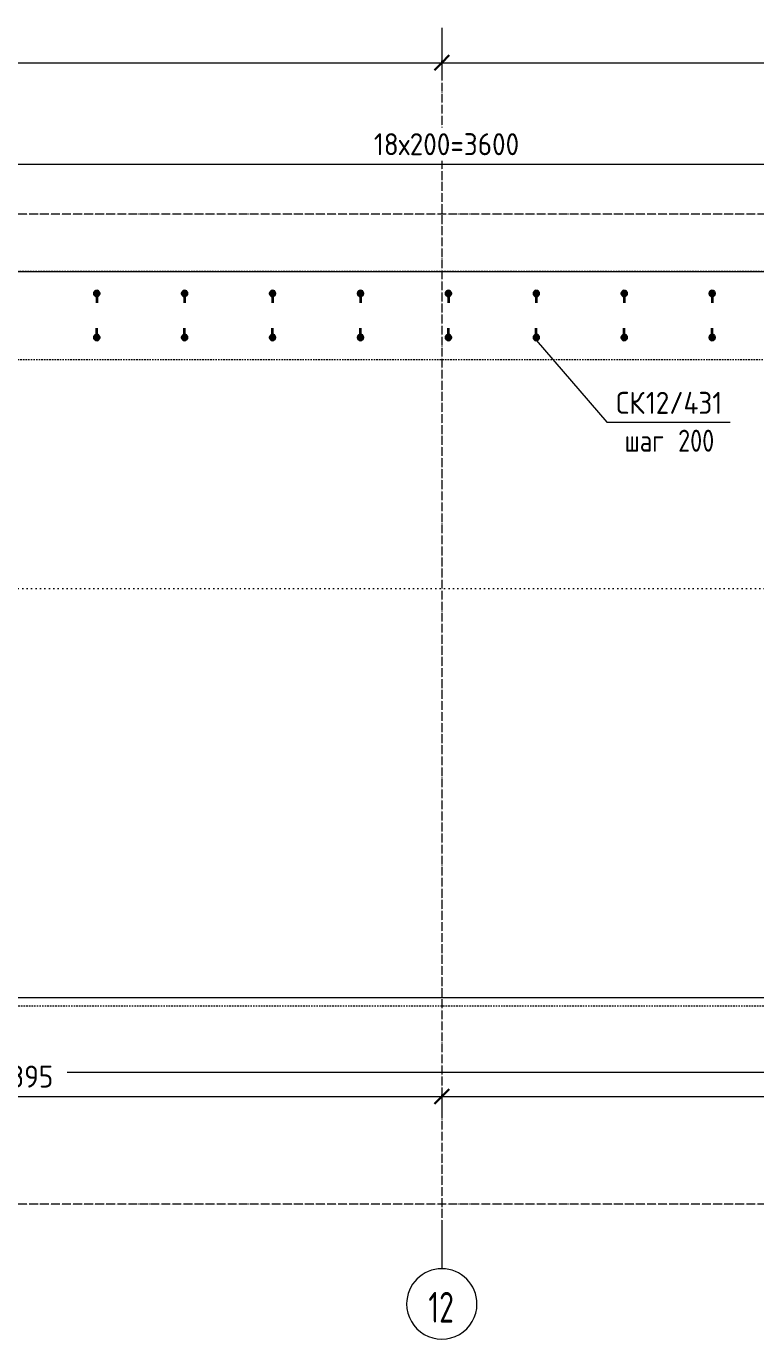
# Model space of a CAD drawing. Header units: millimetres. Extents: x 38156 to 72532, y -3741 to 33881.
# Drawn here: x 67045 to 68704, y 30835 to 33822 of the extents above; entities that cross this region are included whole.
import ezdxf

# ---------------------------------------------------------------- set-up
doc = ezdxf.new("R2010")
doc.units = ezdxf.units.MM
for name, pattern in [('01 Штриховая _4 мм_', [6, 3.5, -2.5]), ('02 Штрихпунктирная _20 мм_', [25, 20, -2.5, 0, -2.5]), ('04 Пунктир 10мм', [10, 0, -10])]:
    doc.linetypes.add(name, pattern=pattern)
for name, color, linetype, lineweight in [('AA_Dim', 7, 'Continuous', 9), ('AA_Dim-20', 7, 'Continuous', 9), ('AA_Razrez', 7, 'Continuous', 9), ('AA_Vinoska', 7, 'Continuous', 9), ('AF_Stena_Опалубка', 253, 'Continuous', 20), ('KR_Armatura', 7, 'Continuous', 20), ('KR_Armatura_Tonkie', 7, 'Continuous', 20), ('KR_Fundament', 7, 'Continuous', 20), ('Оси', 7, 'Continuous', 9)]:
    doc.layers.add(name, color=color, linetype=linetype, lineweight=lineweight)
doc.styles.add('ISOCPEUR', font='isocpeur.ttf', dxfattribs={"width": 0.7, "height": 70})
doc.styles.add('ISOCPEUR_2', font='isocpeur.ttf', dxfattribs={"width": 0.9, "height": 50})
doc.styles.add('ISOCPEUR_3', font='isocpeur.ttf', dxfattribs={"width": 0.8, "height": 50})
doc.dimstyles.new('01_Точн_3_знака__непрозр__1', dxfattribs={"dimscale": 304.8, "dimtxt": 49.799059, "dimasz": 0.111549, "dimexe": 0.098425, "dimexo": 0.065617, "dimgap": 0.016404, "dimtad": 1, "dimdec": 3, "dimrnd": 0.001, "dimdsep": 46, "dimtxsty": 'ISOCPEUR_2', "dimblk1": 'OBLIQUE', "dimblk2": 'OBLIQUE', "dimsah": 1, "dimcen": 0.09, "dimdle": 0.098425, "dimazin": 0, "dimtfac": 1, "dimtdec": 4, "dimtix": 1, "dimtmove": 0, "dimatfit": 3, "dimfxl": 1, "dimtvp": 1, "dimtfill": 1, "dimtolj": 1, "dimtzin": 0, "dimlwd": 18, "dimlwe": 18, "dimarcsym": 2})

# ---------------------------------------------------------------- blocks, each defined once
blk = doc.blocks.new('351_Ряд стержней П переменный шаг _НесАрм_РабПлоск_ - Тип 1-3750296-ФП_Вып')
at = {"layer": 'KR_Armatura_Tonkie', "lineweight": 35}
for points in [[(-12, 795), (-11.8, 793.4), (-11.2, 792), (-10.1, 790.6), (-9, 789.8), (-7.6, 789.2), (-6, 789), (-4.4, 789.2), (-3, 789.8), (-1.8, 790.8), (-0.8, 792), (-0.2, 793.4), (0, 795), (-0.2, 796.6), (-0.8, 798), (-1.8, 799.2), (-3, 800.2), (-4.4, 800.8), (-6, 801), (-7.6, 800.8), (-9.3, 799.9), (-10.2, 799.2), (-11.2, 798), (-11.8, 796.6)], [(88, 795), (88.2, 793.4), (88.8, 792), (89.8, 790.8), (91, 789.8), (92.4, 789.2), (94, 789), (95.6, 789.2), (97, 789.8), (98.2, 790.8), (99.2, 792), (99.8, 793.4), (100, 795), (99.8, 796.6), (99.2, 798), (98.2, 799.2), (97, 800.2), (95.6, 800.8), (94, 801), (92.4, 800.8), (90.7, 799.9), (89.8, 799.2), (88.8, 798), (88.2, 796.6)], [(-12, 595), (-11.8, 593.4), (-11.2, 592), (-10.1, 590.6), (-9, 589.8), (-7.6, 589.2), (-6, 589), (-4.1, 589.4), (-3, 589.8), (-1.8, 590.8), (-0.8, 592), (-0.2, 593.4), (0, 595), (-0.2, 596.6), (-0.8, 598), (-1.8, 599.2), (-3, 600.2), (-4.4, 600.8), (-6, 601), (-7.6, 600.8), (-9, 600.2), (-10.2, 599.2), (-11.2, 598), (-11.8, 596.6)], [(88, 595), (88.2, 593.4), (88.8, 592), (89.8, 590.8), (91, 589.8), (92.4, 589.2), (94, 589), (95.9, 589.4), (97, 589.8), (98.2, 590.8), (99.2, 592), (99.8, 593.4), (100, 595), (99.8, 596.6), (99.2, 598), (98.2, 599.2), (97, 600.2), (95.6, 600.8), (94, 601), (92.4, 600.8), (91, 600.2), (89.8, 599.2), (88.8, 598), (88.2, 596.6)], [(-12, 395), (-11.8, 393.4), (-11.2, 391.9), (-10.2, 390.8), (-9, 389.8), (-7.6, 389.2), (-6, 389), (-4.4, 389.2), (-3, 389.8), (-1.8, 390.8), (-0.8, 392), (-0.2, 393.4), (0, 395), (-0.2, 396.6), (-0.8, 398), (-1.8, 399.2), (-3, 400.2), (-4.4, 400.8), (-6, 401), (-7.6, 400.8), (-9, 400.2), (-10.2, 399.2), (-11.2, 398), (-11.8, 396.6)], [(88, 395), (88.2, 393.4), (88.8, 391.9), (89.8, 390.8), (91, 389.8), (93.1, 389.1), (94, 389), (95.6, 389.2), (97, 389.8), (98.2, 390.8), (99.2, 392), (99.8, 393.4), (100, 395), (99.8, 396.6), (99.2, 398), (98.2, 399.2), (97, 400.2), (95.6, 400.8), (93.5, 400.9), (92.4, 400.8), (91, 400.2), (89.8, 399.2), (88.8, 398), (88.2, 396.6)], [(-12, 195), (-11.8, 193.4), (-11.2, 192), (-10.1, 190.6), (-9, 189.8), (-7.6, 189.2), (-6, 189), (-4.4, 189.2), (-3, 189.8), (-1.8, 190.8), (-0.8, 192), (-0.2, 193.4), (0, 195), (-0.2, 196.6), (-0.8, 198), (-1.8, 199.2), (-3, 200.2), (-4.4, 200.8), (-6, 201), (-7.6, 200.8), (-9, 200.2), (-10.2, 199.2), (-11.2, 198), (-11.8, 196.6)], [(88, 195), (88.2, 193.4), (88.8, 192), (89.8, 190.8), (91, 189.8), (92.4, 189.2), (94, 189), (95.6, 189.2), (97, 189.8), (98.2, 190.8), (99.2, 192), (99.8, 193.4), (100, 195), (99.8, 196.6), (99.2, 198), (98.2, 199.2), (97, 200.2), (95.6, 200.8), (94, 201), (92.4, 200.8), (91, 200.2), (89.8, 199.2), (88.8, 198), (88.2, 196.6)], [(-12, -5), (-11.8, -6.6), (-11.2, -8), (-10.1, -9.4), (-9, -10.2), (-7.6, -10.8), (-6, -11), (-4.4, -10.8), (-3, -10.2), (-1.8, -9.2), (-0.8, -8), (-0.2, -6.6), (0, -5), (-0.4, -2.9), (-0.8, -2), (-1.8, -0.8), (-3, 0.2), (-4.4, 0.8), (-6, 1), (-7.6, 0.8), (-9, 0.2), (-10.2, -0.8), (-11.2, -2), (-11.8, -3.4)], [(88, -5), (88.2, -6.6), (88.8, -8), (89.8, -9.2), (91, -10.2), (92.4, -10.8), (94, -11), (95.6, -10.8), (97, -10.2), (98.2, -9.2), (99.2, -8), (99.8, -6.6), (100, -5), (99.6, -2.9), (99.2, -2), (98.2, -0.8), (97, 0.2), (95.6, 0.8), (94, 1), (92.4, 0.8), (91, 0.2), (89.8, -0.8), (88.8, -2), (88.2, -3.4)], [(-12, -205), (-11.8, -206.6), (-11.2, -208), (-10.1, -209.4), (-9, -210.2), (-7.6, -210.8), (-6, -211), (-4.4, -210.8), (-3, -210.2), (-1.8, -209.2), (-0.8, -208), (-0.2, -206.6), (0, -205), (-0.2, -203.4), (-0.8, -202), (-2.3, -200.3), (-3, -199.8), (-4.4, -199.2), (-6, -199), (-7.6, -199.2), (-9.7, -200.3), (-10.2, -200.8), (-11.2, -202), (-11.8, -203.4)], [(88, -205), (88.2, -206.6), (88.8, -208), (89.8, -209.2), (91, -210.2), (92.4, -210.8), (94, -211), (95.6, -210.8), (97, -210.2), (98.2, -209.2), (99.2, -208), (99.8, -206.6), (100, -205), (99.8, -203.4), (99.2, -202), (97.7, -200.3), (97, -199.8), (95.6, -199.2), (94, -199), (92.4, -199.2), (90.3, -200.3), (89.8, -200.8), (88.8, -202), (88.2, -203.4)], [(-12, -405), (-11.8, -406.6), (-11.2, -408), (-10.1, -409.4), (-9, -410.2), (-6.7, -410.9), (-5.3, -410.9), (-4.4, -410.8), (-3, -410.2), (-1.8, -409.2), (-0.8, -408), (-0.2, -406.6), (0, -405), (-0.2, -403.4), (-0.8, -402), (-1.8, -400.8), (-3, -399.8), (-4.4, -399.2), (-6, -399), (-7.6, -399.2), (-9, -399.8), (-10.2, -400.8), (-11.2, -402), (-11.8, -403.4)], [(88, -405), (88.2, -406.6), (88.8, -408), (89.8, -409.2), (91, -410.2), (93.3, -410.9), (94.7, -410.9), (95.6, -410.8), (97, -410.2), (98.2, -409.2), (99.2, -408), (99.8, -406.6), (100, -405), (99.8, -403.4), (99.2, -402), (98.2, -400.8), (97, -399.8), (95.6, -399.2), (94, -399), (92.4, -399.2), (91, -399.8), (89.8, -400.8), (88.8, -402), (88.2, -403.4)], [(-12, -605), (-11.8, -606.6), (-10.9, -608.3), (-10.2, -609.2), (-9, -610.2), (-7.6, -610.8), (-6, -611), (-4.4, -610.8), (-3, -610.2), (-1.8, -609.2), (-0.8, -608), (-0.2, -606.6), (0, -605), (-0.2, -603.4), (-0.8, -602), (-1.8, -600.8), (-3, -599.8), (-4.4, -599.2), (-6, -599), (-7.6, -599.2), (-9, -599.8), (-10.2, -600.8), (-11.2, -602), (-11.8, -603.4)], [(88, -605), (88.2, -606.6), (89.1, -608.3), (89.8, -609.2), (91, -610.2), (92.4, -610.8), (94, -611), (95.6, -610.8), (97, -610.2), (98.2, -609.2), (99.2, -608), (99.8, -606.6), (100, -605), (99.8, -603.4), (99.2, -602), (98.2, -600.8), (97, -599.8), (95.6, -599.2), (94, -599), (92.4, -599.2), (91, -599.8), (89.8, -600.8), (88.8, -602), (88.2, -603.4)]]:
    blk.add_hatch(color=256, dxfattribs=at).paths.add_polyline_path(points)
at = {"layer": 'KR_Armatura'}
for centre in [(-6, 795), (94, 795), (-6, 595), (94, 595), (-6, 395), (94, 395), (-6, 195), (94, 195), (-6, -5), (94, -5), (-6, -205), (94, -205), (-6, -405), (94, -405), (-6, -605), (94, -605)]:
    blk.add_circle(centre, 6, dxfattribs=at)
at = {"layer": 'KR_Armatura_Tonkie', "lineweight": 35}
for p, q in [((0, 795), (15, 795)), ((88, 795), (73, 795)), ((0, 595), (15, 595)), ((88, 595), (73, 595)), ((0, 395), (15, 395)), ((88, 395), (73, 395)), ((0, 195), (15, 195)), ((88, 195), (73, 195)), ((0, -5), (15, -5)), ((88, -5), (73, -5)), ((0, -205), (15, -205)), ((88, -205), (73, -205)), ((0, -405), (15, -405)), ((88, -405), (73, -405)), ((0, -605), (15, -605)), ((88, -605), (73, -605))]:
    blk.add_line(p, q, dxfattribs=at)
for centre, start, end in [((-6, 795), 360, 180), ((-6, 795), 180, 0), ((94, 795), 360, 180), ((94, 795), 180, 360), ((-6, 595), 360, 180), ((94, 595), 360, 180), ((-6, 595), 180, 0), ((94, 595), 180, 360), ((-6, 395), 360, 180), ((-6, 395), 180, 0), ((94, 395), 360, 180), ((94, 395), 180, 360), ((-6, 195), 360, 180), ((-6, 195), 180, 360), ((94, 195), 360, 180), ((94, 195), 180, 360), ((-6, -5), 360, 180), ((94, -5), 360, 180), ((-6, -5), 180, 360), ((94, -5), 180, 360), ((-6, -205), 360, 180), ((-6, -205), 180, 360), ((94, -205), 360, 180), ((94, -205), 180, 360), ((-6, -405), 360, 180), ((-6, -405), 180, 0), ((94, -405), 360, 180), ((94, -405), 180, 360), ((-6, -605), 360, 180), ((-6, -605), 180, 0), ((94, -605), 360, 180), ((94, -605), 180, 360)]:
    blk.add_arc(centre, 6, start, end, dxfattribs=at)
blk = doc.blocks.new('Ось сетки - d_4мм-2765513-ФП_Вып')
at = {"layer": 'Оси'}
for start, end in [(360, 180), (360, 180), (180, 360), (180, 360)]:
    blk.add_arc((0, 0), 4, start, end, dxfattribs=at)
blk = doc.blocks.new('DIMBLOCK43-ФП_Вып')
at = {"layer": 'AA_Dim-20', "lineweight": 18}
for p, q in [((65945, 33241), (65945, 33769.4)), ((65915, 33739.4), (67990, 33739.4)), ((65945, 33739.4), (65945, 33241)), ((67990, 33743.5), (67990, 33709.4)), ((67990, 33739.4), (67990, 33743.5))]:
    blk.add_line(p, q, dxfattribs=at)
at = {"layer": 'AA_Dim-20', "lineweight": 30}
for p, q in [((65945, 33739.4), (65928, 33722.4)), ((65945, 33739.4), (65962, 33756.4)), ((67990, 33739.4), (67973, 33722.4)), ((67990, 33739.4), (68007, 33756.4))]:
    blk.add_line(p, q, dxfattribs=at)
at = {"layer": 'AA_Dim-20', "color": 0, "lineweight": 18, "insert": (66901.9, 33809.7), "char_height": 50, "width": 157.442, "attachment_point": 1, "line_spacing_factor": 1.149209, "style": 'ISOCPEUR_2', "bg_fill": 3, "box_fill_scale": 1.25, "bg_fill_color": 256, "bg_fill_true_color": 13158600, "bg_fill_transparency": 0}
blk.add_mtext('2045', dxfattribs=at)
blk = doc.blocks.new('_Oblique')
at = {"color": 0, "linetype": 'ByBlock', "lineweight": -2}
blk.add_line((-0.5, -0.5), (0.5, 0.5), dxfattribs=at)
blk = doc.blocks.new('DIMBLOCK44-ФП_Вып')
at = {"layer": 'AA_Dim-20', "lineweight": 18}
for p, q in [((72005, 33241), (72005, 33769.4)), ((67990, 33743.5), (67990, 33709.4)), ((67990, 33739.4), (67990, 33743.5)), ((67990, 33739.4), (72035, 33739.4)), ((72005, 33739.4), (72005, 33241))]:
    blk.add_line(p, q, dxfattribs=at)
at = {"layer": 'AA_Dim-20', "lineweight": 30}
for p, q in [((67990, 33739.4), (67973, 33722.4)), ((67990, 33739.4), (68007, 33756.4)), ((72005, 33739.4), (71988, 33722.4)), ((72005, 33739.4), (72022, 33756.4))]:
    blk.add_line(p, q, dxfattribs=at)
at = {"layer": 'AA_Dim-20', "color": 0, "lineweight": 18, "insert": (69936.2, 33809.7), "char_height": 50, "width": 147.099, "attachment_point": 1, "line_spacing_factor": 1.149209, "style": 'ISOCPEUR_2', "bg_fill": 3, "box_fill_scale": 1.25, "bg_fill_color": 256, "bg_fill_true_color": 13158600, "bg_fill_transparency": 0}
blk.add_mtext('4015', dxfattribs=at)
blk = doc.blocks.new('042_М_Арматуры - Диам длина поз _ Шаг-2260295-ФП_Вып')
at = {"layer": 'AA_Vinoska'}
blk.add_line((-7, 0), (7, 0), dxfattribs=at)
blk = doc.blocks.new('DIMBLOCK49-ФП_Вып')
at = {"layer": 'AA_Dim-20', "lineweight": 18}
for p, q in [((66205, 33508.9), (66205, 33538.9)), ((69805, 33508.9), (69805, 33538.9)), ((69955, 33508.9), (69955, 33538.9)), ((66205, 33508.9), (69805, 33508.9)), ((66205, 33508.9), (66205, 33241)), ((69805, 33508.9), (69805, 33241)), ((69955, 33508.9), (69955, 33241))]:
    blk.add_line(p, q, dxfattribs=at)
at = {"layer": 'AA_Dim-20', "lineweight": 30}
for p, q in [((66205, 33508.9), (66222, 33525.9)), ((69805, 33508.9), (69822, 33525.9)), ((69955, 33508.9), (69972, 33525.9)), ((66205, 33508.9), (66188, 33491.9)), ((69805, 33508.9), (69788, 33491.9)), ((69955, 33508.9), (69938, 33491.9))]:
    blk.add_line(p, q, dxfattribs=at)
at = {"layer": 'AA_Dim-20', "color": 0, "lineweight": 18, "insert": (67835.4, 33579.2), "char_height": 50, "width": 406.82, "attachment_point": 1, "line_spacing_factor": 1.149209, "style": 'ISOCPEUR_2', "bg_fill": 3, "box_fill_scale": 1.25, "bg_fill_color": 256, "bg_fill_true_color": 13158600, "bg_fill_transparency": 0}
blk.add_mtext('18х200=3600', dxfattribs=at)
blk = doc.blocks.new('_None')
blk = doc.blocks.new('DIMBLOCK65-ФП_Вып')
at = {"layer": 'AA_Dim-20', "lineweight": 18}
for p, q in [((66095, 31595), (66095, 31359.7)), ((66095, 31389.7), (66095, 31595)), ((66095, 31389.7), (67990, 31389.7)), ((67990, 31393.7), (67990, 31359.7)), ((67990, 31389.7), (67990, 31393.7))]:
    blk.add_line(p, q, dxfattribs=at)
at = {"layer": 'AA_Dim-20', "lineweight": 30}
for p, q in [((66095, 31389.7), (66112, 31406.7)), ((67990, 31389.7), (68007, 31406.7)), ((66095, 31389.7), (66078, 31372.7)), ((67990, 31389.7), (67973, 31372.7))]:
    blk.add_line(p, q, dxfattribs=at)
at = {"layer": 'AA_Dim-20', "color": 0, "lineweight": 18, "insert": (66983.6, 31460), "char_height": 50, "width": 141.353, "attachment_point": 1, "line_spacing_factor": 1.149209, "style": 'ISOCPEUR_2', "bg_fill": 3, "box_fill_scale": 1.25, "bg_fill_color": 256, "bg_fill_true_color": 13158600, "bg_fill_transparency": 0}
blk.add_mtext('1895', dxfattribs=at)
blk = doc.blocks.new('DIMBLOCK66-ФП_Вып')
at = {"layer": 'AA_Dim-20', "lineweight": 18}
for p, q in [((69955, 31595), (69955, 31359.7)), ((69955, 31389.7), (69955, 31595)), ((67990, 31393.7), (67990, 31359.7)), ((67990, 31389.7), (67990, 31393.7)), ((67990, 31389.7), (69955, 31389.7))]:
    blk.add_line(p, q, dxfattribs=at)
at = {"layer": 'AA_Dim-20', "lineweight": 30}
for p, q in [((67990, 31389.7), (68007, 31406.7)), ((69955, 31389.7), (69972, 31406.7)), ((67990, 31389.7), (67973, 31372.7)), ((69955, 31389.7), (69938, 31372.7))]:
    blk.add_line(p, q, dxfattribs=at)
at = {"layer": 'AA_Dim-20', "color": 0, "lineweight": 18, "insert": (68913.6, 31460), "char_height": 50, "width": 141.353, "attachment_point": 1, "line_spacing_factor": 1.149209, "style": 'ISOCPEUR_2', "bg_fill": 3, "box_fill_scale": 1.25, "bg_fill_color": 256, "bg_fill_true_color": 13158600, "bg_fill_transparency": 0}
blk.add_mtext('1965', dxfattribs=at)

msp = doc.modelspace()

# ---------------------------------------------------------------- linework, layer by layer
at = {"layer": 'AA_Razrez', "linetype": '04 Пунктир 10мм'}
msp.add_line((65440.9639, 32544.46), (72525.1655, 32544.46), dxfattribs=at)
at = {"layer": 'AA_Vinoska'}
msp.add_line((68204.9575, 33109), (68365.6667, 32922.2037), dxfattribs=at)
at = {"layer": 'AF_Stena_Опалубка', "linetype": '01 Штриховая _4 мм_'}
for p, q in [((72054.9575, 33265), (66094.9575, 33265)), ((66094.9575, 33065), (71854.9575, 33065)), ((72346.1141, 31595), (65607.487, 31595))]:
    msp.add_line(p, q, dxfattribs=at)
at = {"layer": 'AF_Stena_Опалубка'}
msp.add_line((65607.487, 31445), (72346.1141, 31445), dxfattribs=at)
at = {"layer": 'KR_Fundament'}
for p, q in [((65894.9575, 33265), (72054.9575, 33265)), ((66094.9575, 31615), (71854.9575, 31615))]:
    msp.add_line(p, q, dxfattribs=at)
at = {"layer": 'Оси'}
for p, q in [((67989.9575, 33818.9945), (67989.9575, 33718.9945)), ((67989.9575, 31098.1526), (67989.9575, 30998.1526))]:
    msp.add_line(p, q, dxfattribs=at)
at = {"layer": 'Оси', "linetype": '02 Штрихпунктирная _20 мм_'}
for p, q in [((67989.9575, 33718.9945), (67989.9575, 31098.1526)), ((72216.6542, 33395), (65589.2241, 33395)), ((72216.6542, 31145), (65589.2241, 31145))]:
    msp.add_line(p, q, dxfattribs=at)

# ---------------------------------------------------------------- block references
at = {"layer": 'AA_Vinoska', "xscale": 19.99999999999999, "yscale": 19.99999999999999, "zscale": 19.99999999999999}
msp.add_blockref('042_М_Арматуры - Диам длина поз _ Шаг-2260295-ФП_Вып', (68505.6667, 32922.2037), dxfattribs=at)
at = {"layer": 'KR_Armatura_Tonkie', "lineweight": 35, "rotation": 89.99999999999962}
msp.add_blockref('351_Ряд стержней П переменный шаг _НесАрм_РабПлоск_ - Тип 1-3750296-ФП_Вып', (67999.9575, 33121), dxfattribs=at)
at = {"layer": 'Оси', "xscale": 19.99999999999999, "yscale": 19.99999999999999, "zscale": 19.99999999999999, "rotation": 180}
msp.add_blockref('Ось сетки - d_4мм-2765513-ФП_Вып', (67989.9575, 30918.1526), dxfattribs=at)

# ---------------------------------------------------------------- texts
at = {"layer": 'AA_Vinoska', "char_height": 50, "attachment_point": 1}
for s, insert, width, style in [('СК', (68386.2495, 32991.2858), 82.253137, 'ISOCPEUR_2'), ('12/431', (68454.1151, 32991.2858), 215.012587, 'ISOCPEUR_2'), (' 200', (68502.0078, 32905.3048), 133.4008, 'ISOCPEUR_3'), ('шаг', (68405.6995, 32905.3048), 116.7257, 'ISOCPEUR_3')]:
    msp.add_mtext(s, dxfattribs=dict(at, insert=insert, width=width, style=style))
at = {"layer": 'Оси', "insert": (67959.3936, 30945.571), "char_height": 70, "width": 71.8312, "attachment_point": 1, "style": 'ISOCPEUR'}
msp.add_mtext('12', dxfattribs=at)

# ---------------------------------------------------------------- next in the draw order: dimensions: what is measured, and where the dimension line sits
at = {"layer": 'AA_Dim', "lineweight": 18}
for base, p1, p2, override, picture, middle in [((67989.9575, 33739.4178), (65944.9575, 33221), (67989.9575, 33763.4594), {"dimpost": '<>', "dimfxl": 2115.723797}, 'DIMBLOCK43-ФП_Вып', (66967.4575, 33769.4178)), ((67989.9575, 31389.7046), (66094.9575, 31615), (67989.9575, 31413.7463), {"dimpost": '<>', "dimfxl": 1905.656859}, 'DIMBLOCK65-ФП_Вып', (67042.4575, 31419.7046))]:
    dim = msp.add_linear_dim(base=base, p1=p1, p2=p2, dimstyle='01_Точн_3_знака__непрозр__1', override=override, dxfattribs=at)
    dim.commit()
    dim.dimension.update_dxf_attribs({"geometry": picture, "text_midpoint": middle})

# ---------------------------------------------------------------- next in the draw order: dimensions: what is measured, and where the dimension line sits
for base, p1, p2, override, picture, middle in [((72004.9575, 33739.4178), (67989.9575, 33763.4594), (72004.9575, 33221), {"dimpost": '<>', "dimfxl": 4051.479629}, 'DIMBLOCK44-ФП_Вып', (69997.4575, 33769.4178)), ((69954.9575, 31389.7046), (67989.9575, 31413.7463), (69954.9575, 31615), {"dimpost": '<>', "dimfxl": 1975.279237}, 'DIMBLOCK66-ФП_Вып', (68972.4575, 31419.7046))]:
    dim = msp.add_linear_dim(base=base, p1=p1, p2=p2, dimstyle='01_Точн_3_знака__непрозр__1', override=override, dxfattribs=at)
    dim.commit()
    dim.dimension.update_dxf_attribs({"geometry": picture, "text_midpoint": middle})

# ---------------------------------------------------------------- next in the draw order: dimensions: what is measured, and where the dimension line sits
dim = msp.add_linear_dim(base=(69804.9575, 33508.8933), p1=(66204.9575, 33221), p2=(69804.9575, 33221), text='18х200=3600', dimstyle='01_Точн_3_знака__непрозр__1', override={"dimpost": '<>', "dimblk1": 'None', "dimblk2": 'None', "dimsah": 1, "dimfxl": 3600}, dxfattribs=at)
dim.commit()
dim.dimension.update_dxf_attribs({"geometry": 'DIMBLOCK49-ФП_Вып', "text_midpoint": (68004.9575, 33538.8933)})

doc.saveas('drawing.dxf')
